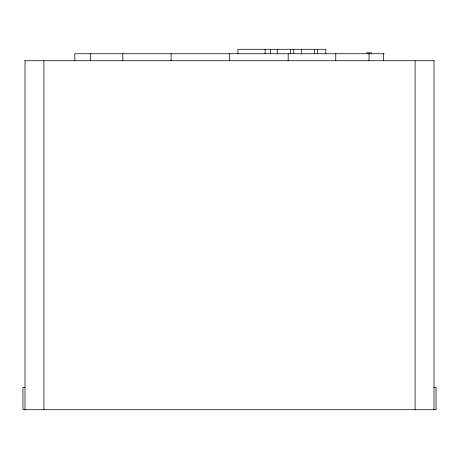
<?xml version="1.0" encoding="UTF-8"?>
<svg xmlns="http://www.w3.org/2000/svg" width="459" height="459" viewBox="0 0 459 459"><rect width="100%" height="100%" fill="white"/><g stroke="black" fill="none" stroke-linecap="round" stroke-linejoin="round"><path stroke-width="0.69" d="M366.334 52.877L371.692 52.877M384.172 53.732L74.828 53.732L74.828 60.737M24.746 60.737L434.243 60.737M25.01 387.436L22.95 387.436L22.95 409.715L436.05 409.715L436.05 387.436L433.99 387.436M433.99 60.737L433.99 409.715M415.102 60.737L415.102 409.715M383.575 53.732L383.575 60.737M369.019 53.732L369.019 60.737M335.77 53.732L335.77 60.657M325.815 53.732L325.815 49.285L237.94 49.285L237.94 53.732M317.496 49.285L317.496 53.732M314.633 49.285L314.633 53.732M301.437 49.285L301.437 53.732M293.783 49.285L293.783 53.732M290.346 49.285L290.346 53.732M288.177 53.732L288.177 60.737M277.276 49.285L277.276 53.732M270.471 49.285L270.471 53.732M265.118 49.285L265.118 53.732M229.5 53.732L229.5 60.737M171.075 53.732L171.075 60.737M122.805 53.732L122.805 60.852M90.492 53.732L90.492 60.737M43.921 60.737L43.921 409.715M25.01 60.737L25.01 409.715"/></g></svg>
